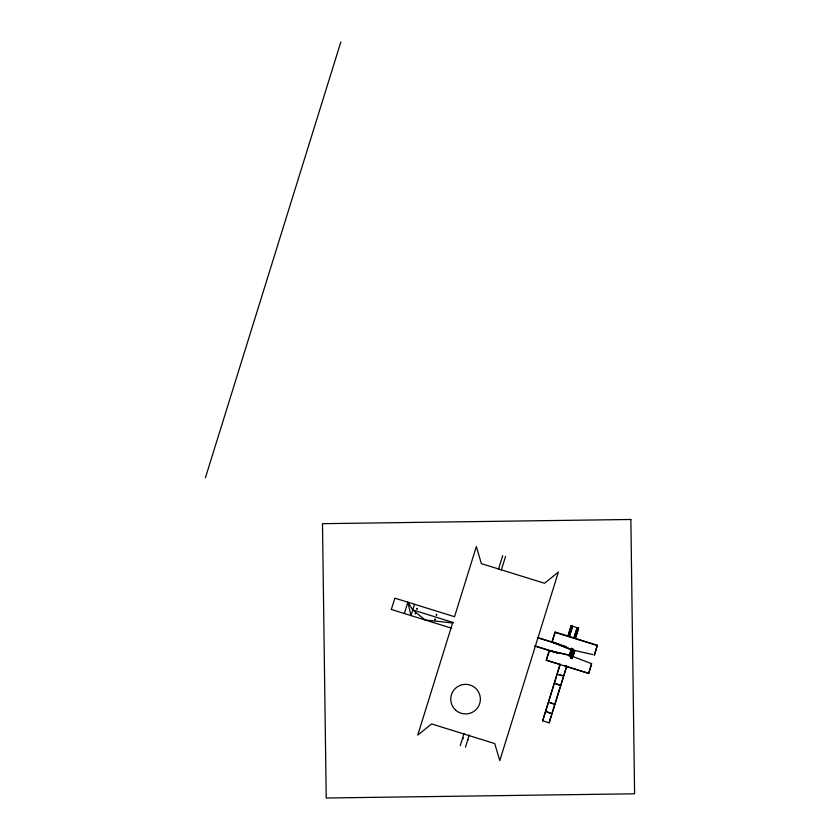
<?xml version="1.0" encoding="UTF-8"?>
<svg xmlns="http://www.w3.org/2000/svg" width="840" height="840" viewBox="0 0 840 840"><rect width="100%" height="100%" fill="white"/><g stroke="black" fill="none" stroke-linecap="round" stroke-linejoin="round"><path stroke-width="1.26" d="M435.298 619.238L435.015 619.154A1.281 1.281 0 0 0 434.805 619.773L435.078 619.92A1.281 1.281 0 0 0 435.288 619.3M205.412 477.792L340.841 42M391.325 609.473L394.842 598.154L454.545 616.707L476.343 546.567L481.383 563.64L544.551 583.275L558.38 572.061L499.779 760.641L494.739 743.568L431.571 723.933L417.743 735.147L452.802 622.314M404.366 613.515L407.883 602.207L412.776 609.976L425.156 619.983L453.065 623.018M407.883 602.207L410.959 615.573L414.54 604.275M498.456 569.341L502.73 555.597M501.281 570.224L505.554 556.479M460.288 745.553L464.048 733.446M463.029 738.066L463.355 738.686M467.733 739.525L468.048 740.145M465.465 747.17L469.224 735.053M572.618 650.286L551.912 642.044L555.02 632.048L568.743 636.352M555.177 632.205L552.153 641.928L572.68 650.097M568.05 636.111L571.252 625.8M542.745 720.825L560.186 664.209L542.598 720.783L549.202 722.841L566.779 666.267L564.533 665.563M569.247 636.699L572.534 626.157M569.457 636.542L572.628 626.336M573.888 637.917L577.059 627.711M573.972 638.169L577.248 627.617M571.536 648.365L569.195 655.904L570.465 656.303L572.817 648.764L571.536 648.365L569.289 655.935M549.055 722.788L566.643 666.215M575.305 638.369L578.508 628.058M573.51 649.74L570.875 658.224L572.145 658.623L574.78 650.139L572.05 658.591M570.969 658.255L573.605 649.772M572.953 656.702L574.907 650.401M591.465 663.831L588.63 673.617L591.707 663.716L573.542 656.807M574.97 638.305L597.419 645.33L594.342 655.231L597.177 645.466L555.125 632.394M570.371 656.271L572.723 648.732M574.035 637.959L574.571 636.982M575.463 650.633L592.883 654.591M571 655.473L549.276 650.538L546.2 660.429L549.413 650.769L570.948 655.662M596.631 645.089L597.419 645.33M537.495 637.55L551.523 641.918M551.912 642.033L559.251 644.312M537.6 637.739L566.275 646.653M535.048 645.95L557.487 652.922M535.017 646.097L557.54 653.09M412.734 609.872L453.38 622.598M391.272 609.452L451.637 628.215M546.567 660.24L559.986 664.409M566.58 666.456L587.223 672.872M546.452 660.303L588.504 673.375M562.359 675.518L558.526 674.53L562.296 675.707M553.486 642.359L571.263 649.436M571.589 655.925L572.827 656.418M415.306 613.662L415.59 613.809A1.281 1.281 0 0 0 415.79 613.19L415.517 613.043A1.281 1.281 0 0 0 415.306 613.662M416.766 608.958L417.05 609.105A1.281 1.281 0 0 0 417.249 608.486L417.007 608.297A1.281 1.281 0 0 0 416.776 608.958M436.286 615.027L436.569 615.174A1.281 1.281 0 0 0 436.769 614.544L436.558 614.324A1.281 1.281 0 0 0 436.296 615.027M571.106 625.758L567.903 636.079L575.452 638.4L578.655 628.1L571.106 625.779M546.851 711.911L550.567 713.265L546.851 711.911M549.812 702.545L553.518 703.909L549.812 702.545M555.65 683.697L559.367 685.062L555.65 683.697M630.861 519.477L322.487 523.677L326.225 798L634.589 793.8L630.861 519.477M455.511 710.01A14.816 14.816 0 0 0 480.018 702.408A14.816 14.816 0 0 0 461.181 684.999A14.816 14.816 0 0 0 455.511 710.01"/></g></svg>
